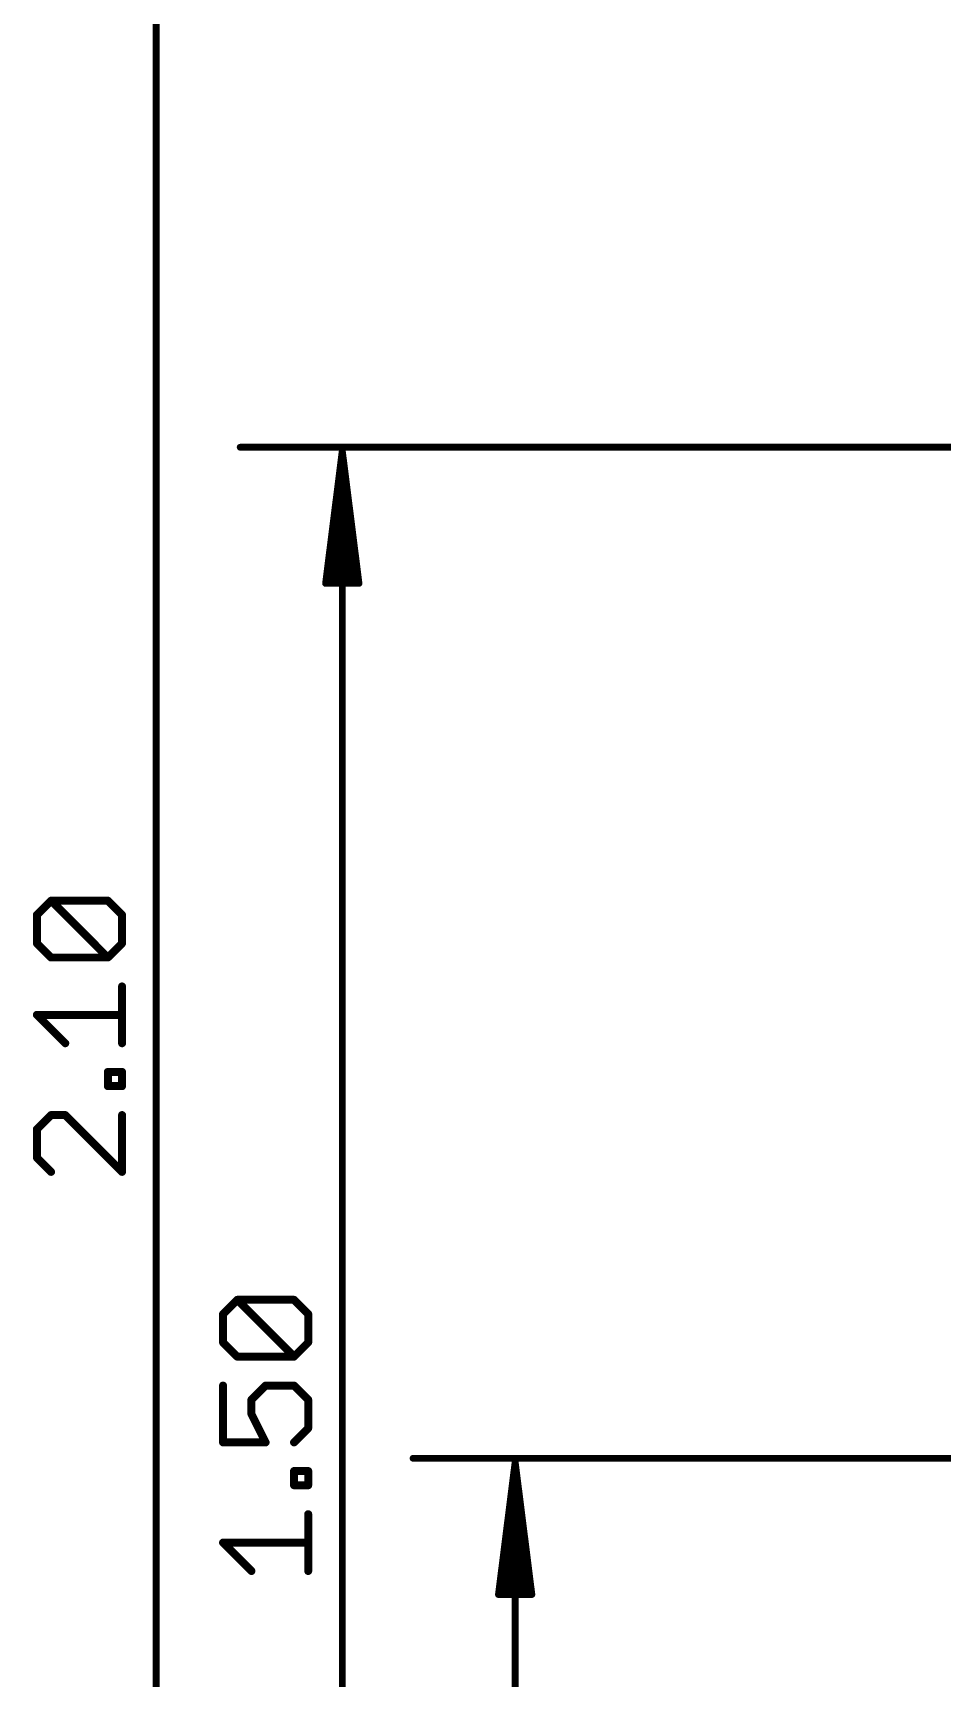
# Model space of a CAD drawing. Extents: x -17.8 to 79, y -18.3 to 67.8.
# Drawn here: x -17.85 to -0.48, y 14.6 to 46.01 of the extents above; entities that cross this region are included whole.
import ezdxf

# ---------------------------------------------------------------- set-up
doc = ezdxf.new("R2010")
doc.units = 0
doc.layers.add('47', color=53, linetype='CONTINUOUS')

msp = doc.modelspace()

# ---------------------------------------------------------------- linework, layer by layer
at = {"layer": '47'}
for points, const_width in [([(-15.494, 0.065), (-15.494, 53.275)], 0.13), ([(4.318, 38.1), (-13.888, 38.1)], 0.13), ([(-11.938, 38.035), (-12.2572, 35.5)], 0.13), ([(-11.938, 38.035), (-12.198, 35.5)], 0.13), ([(-11.938, 38.035), (-12.068, 35.5)], 0.13), ([(-11.938, 0.065), (-11.938, 38.035)], 0.13), ([(-11.6188, 35.5), (-11.938, 38.035)], 0.13), ([(-11.808, 35.5), (-11.938, 38.035)], 0.13), ([(-11.678, 35.5), (-11.938, 38.035)], 0.13), ([(-12.2572, 35.5), (-11.6188, 35.5)], 0.13), ([(-17.7717, 29.1712), (-17.5005, 29.4424)], 0.1524), ([(-17.7717, 28.6289), (-17.7717, 29.1712)], 0.1524), ([(-17.5005, 29.4424), (-16.4159, 29.4424)], 0.1524), ([(-16.4159, 28.3577), (-17.5005, 29.4424)], 0.1524), ([(-16.4159, 29.4424), (-16.1447, 29.1712)], 0.1524), ([(-16.1447, 29.1712), (-16.1447, 28.6289)], 0.1524), ([(-17.5005, 28.3577), (-17.7717, 28.6289)], 0.1524), ([(-16.1447, 28.6289), (-16.4159, 28.3577)], 0.1524), ([(-16.4159, 28.3577), (-17.5005, 28.3577)], 0.1524), ([(-16.1447, 26.7205), (-16.1447, 27.8052)], 0.1524), ([(-17.2294, 26.7205), (-17.7717, 27.2629)], 0.1524), ([(-17.7717, 27.2629), (-16.1447, 27.2629)], 0.1524), ([(-16.4159, 25.902), (-16.4159, 26.1731)], 0.1524), ([(-16.4159, 26.1731), (-16.1447, 26.1731)], 0.1524), ([(-16.1447, 26.1731), (-16.1447, 25.902)], 0.1524), ([(-16.1447, 25.902), (-16.4159, 25.902)], 0.1524), ([(-17.5005, 25.3495), (-17.7717, 25.0783)], 0.1524), ([(-17.7717, 25.0783), (-17.7717, 24.536)], 0.1524), ([(-17.2294, 25.3495), (-17.5005, 25.3495)], 0.1524), ([(-16.1447, 24.2648), (-17.2294, 25.3495)], 0.1524), ([(-16.1447, 25.3495), (-16.1447, 24.2648)], 0.1524), ([(-17.7717, 24.536), (-17.5005, 24.2648)], 0.1524), ([(-14.2157, 21.5512), (-13.9445, 21.8224)], 0.1524), ([(-13.9445, 21.8224), (-12.8599, 21.8224)], 0.1524), ([(-12.8599, 20.7377), (-13.9445, 21.8224)], 0.1524), ([(-12.8599, 21.8224), (-12.5887, 21.5512)], 0.1524), ([(-14.2157, 21.0089), (-14.2157, 21.5512)], 0.1524), ([(-12.5887, 21.5512), (-12.5887, 21.0089)], 0.1524), ([(-13.9445, 20.7377), (-14.2157, 21.0089)], 0.1524), ([(-12.5887, 21.0089), (-12.8599, 20.7377)], 0.1524), ([(-12.8599, 20.7377), (-13.9445, 20.7377)], 0.1524), ([(-14.2157, 20.1852), (-14.2157, 19.1005)], 0.1524), ([(-13.6734, 19.914), (-13.4022, 20.1852)], 0.1524), ([(-13.4022, 20.1852), (-12.8599, 20.1852)], 0.1524), ([(-12.8599, 20.1852), (-12.5887, 19.914)], 0.1524), ([(-13.6734, 19.6429), (-13.6734, 19.914)], 0.1524), ([(-12.5887, 19.914), (-12.5887, 19.3717)], 0.1524), ([(-13.4022, 19.1005), (-13.6734, 19.6429)], 0.1524), ([(-14.2157, 19.1005), (-13.4022, 19.1005)], 0.1524), ([(-12.5887, 19.3717), (-12.8599, 19.1005)], 0.1524), ([(4.191, 18.796), (-10.586, 18.796)], 0.13), ([(-12.8599, 18.282), (-12.8599, 18.5531)], 0.1524), ([(-12.8599, 18.5531), (-12.5887, 18.5531)], 0.1524), ([(-12.5887, 18.5531), (-12.5887, 18.282)], 0.1524), ([(-8.636, 18.731), (-8.9552, 16.196)], 0.13), ([(-8.636, 18.731), (-8.896, 16.196)], 0.13), ([(-8.636, 18.731), (-8.766, 16.196)], 0.13), ([(-8.636, 0.065), (-8.636, 18.731)], 0.13), ([(-8.3168, 16.196), (-8.636, 18.731)], 0.13), ([(-8.506, 16.196), (-8.636, 18.731)], 0.13), ([(-8.376, 16.196), (-8.636, 18.731)], 0.13), ([(-12.5887, 18.282), (-12.8599, 18.282)], 0.1524), ([(-12.5887, 16.6448), (-12.5887, 17.7295)], 0.1524), ([(-13.6734, 16.6448), (-14.2157, 17.1871)], 0.1524), ([(-14.2157, 17.1871), (-12.5887, 17.1871)], 0.1524), ([(-8.9552, 16.196), (-8.3168, 16.196)], 0.13)]:
    msp.add_lwpolyline(points, dxfattribs=dict(at, const_width=const_width))
for points, const_width in [([(-13.888, 38.1325, 1), (-13.888, 38.0675)], 0.065), ([(-11.9055, 38.035, 1), (-11.9705, 38.035)], 0.065), ([(-11.9058, 38.0391, 1), (-11.9702, 38.0309)], 0.065), ([(-11.9055, 38.0333, 1), (-11.9705, 38.0367)], 0.065), ([(-11.9055, 38.0367, 1), (-11.9705, 38.0333)], 0.065), ([(-11.9057, 38.0383, 1), (-11.9703, 38.0317)], 0.065), ([(-11.9057, 38.0317, 1), (-11.9703, 38.0383)], 0.065), ([(-11.9058, 38.0309, 1), (-11.9702, 38.0391)], 0.065), ([(-12.2895, 35.5041, 1), (-12.225, 35.4959)], 0.065), ([(-12.2572, 35.5325, 1), (-12.2572, 35.4675)], 0.065), ([(-12.2303, 35.5033, 1), (-12.1657, 35.4967)], 0.065), ([(-12.1005, 35.5017, 1), (-12.0355, 35.4983)], 0.065), ([(-11.8405, 35.4983, 1), (-11.7755, 35.5017)], 0.065), ([(-11.7103, 35.4967, 1), (-11.6457, 35.5033)], 0.065), ([(-11.651, 35.4959, 1), (-11.5865, 35.5041)], 0.065), ([(-11.6188, 35.4675, 1), (-11.6188, 35.5325)], 0.065), ([(-17.7336, 29.1712, 1), (-17.8098, 29.1712)], 0.0762), ([(-17.7986, 29.1981, 1), (-17.7447, 29.1443)], 0.0762), ([(-17.4736, 29.4693, 1), (-17.5275, 29.4154)], 0.0762), ([(-17.5005, 29.4805, 1), (-17.5005, 29.4043)], 0.0762), ([(-17.4736, 29.4154, 1), (-17.5275, 29.4693)], 0.0762), ([(-16.3889, 29.4693, 1), (-16.4428, 29.4154)], 0.0762), ([(-16.4159, 29.4043, 1), (-16.4159, 29.4805)], 0.0762), ([(-16.1066, 29.1712, 1), (-16.1828, 29.1712)], 0.0762), ([(-16.1716, 29.1443, 1), (-16.1178, 29.1981)], 0.0762), ([(-17.7447, 28.6558, 1), (-17.7986, 28.6019)], 0.0762), ([(-17.8098, 28.6289, 1), (-17.7336, 28.6289)], 0.0762), ([(-16.1828, 28.6289, 1), (-16.1066, 28.6289)], 0.0762), ([(-16.1178, 28.6019, 1), (-16.1716, 28.6558)], 0.0762), ([(-17.5005, 28.3958, 1), (-17.5005, 28.3196)], 0.0762), ([(-17.5275, 28.3308, 1), (-17.4736, 28.3846)], 0.0762), ([(-16.4428, 28.3846, 1), (-16.3889, 28.3308)], 0.0762), ([(-16.4428, 28.3308, 1), (-16.3889, 28.3846)], 0.0762), ([(-16.4159, 28.3196, 1), (-16.4159, 28.3958)], 0.0762), ([(-16.1066, 27.8052, 1), (-16.1828, 27.8052)], 0.0762), ([(-17.7447, 27.2898, 1), (-17.7986, 27.2359)], 0.0762), ([(-17.7717, 27.301, 1), (-17.7717, 27.2248)], 0.0762), ([(-16.1447, 27.2248, 1), (-16.1447, 27.301)], 0.0762), ([(-17.2563, 26.6936, 1), (-17.2024, 26.7475)], 0.0762), ([(-16.1828, 26.7205, 1), (-16.1066, 26.7205)], 0.0762), ([(-16.3778, 26.1731, 1), (-16.454, 26.1731)], 0.0762), ([(-16.4159, 26.2112, 1), (-16.4159, 26.135)], 0.0762), ([(-16.1066, 26.1731, 1), (-16.1828, 26.1731)], 0.0762), ([(-16.1447, 26.135, 1), (-16.1447, 26.2112)], 0.0762), ([(-16.4159, 25.9401, 1), (-16.4159, 25.8639)], 0.0762), ([(-16.454, 25.902, 1), (-16.3778, 25.902)], 0.0762), ([(-16.1828, 25.902, 1), (-16.1066, 25.902)], 0.0762), ([(-16.1447, 25.8639, 1), (-16.1447, 25.9401)], 0.0762), ([(-17.7336, 25.0783, 1), (-17.8098, 25.0783)], 0.0762), ([(-17.7986, 25.1052, 1), (-17.7447, 25.0514)], 0.0762), ([(-17.5005, 25.3876, 1), (-17.5005, 25.3114)], 0.0762), ([(-17.4736, 25.3225, 1), (-17.5275, 25.3764)], 0.0762), ([(-17.2024, 25.3764, 1), (-17.2563, 25.3225)], 0.0762), ([(-17.2294, 25.3114, 1), (-17.2294, 25.3876)], 0.0762), ([(-16.1066, 25.3495, 1), (-16.1828, 25.3495)], 0.0762), ([(-17.7447, 24.5629, 1), (-17.7986, 24.509)], 0.0762), ([(-17.8098, 24.536, 1), (-17.7336, 24.536)], 0.0762), ([(-17.5275, 24.2379, 1), (-17.4736, 24.2918)], 0.0762), ([(-16.1828, 24.2648, 1), (-16.1066, 24.2648)], 0.0762), ([(-16.1716, 24.2379, 1), (-16.1178, 24.2918)], 0.0762), ([(-13.9176, 21.8493, 1), (-13.9715, 21.7954)], 0.0762), ([(-13.9445, 21.8605, 1), (-13.9445, 21.7843)], 0.0762), ([(-13.9176, 21.7954, 1), (-13.9715, 21.8493)], 0.0762), ([(-12.8329, 21.8493, 1), (-12.8868, 21.7954)], 0.0762), ([(-12.8599, 21.7843, 1), (-12.8599, 21.8605)], 0.0762), ([(-14.1776, 21.5512, 1), (-14.2538, 21.5512)], 0.0762), ([(-14.2426, 21.5781, 1), (-14.1887, 21.5243)], 0.0762), ([(-12.5506, 21.5512, 1), (-12.6268, 21.5512)], 0.0762), ([(-12.6156, 21.5243, 1), (-12.5618, 21.5781)], 0.0762), ([(-14.1887, 21.0358, 1), (-14.2426, 20.9819)], 0.0762), ([(-14.2538, 21.0089, 1), (-14.1776, 21.0089)], 0.0762), ([(-12.6268, 21.0089, 1), (-12.5506, 21.0089)], 0.0762), ([(-12.5618, 20.9819, 1), (-12.6156, 21.0358)], 0.0762), ([(-13.9445, 20.7758, 1), (-13.9445, 20.6996)], 0.0762), ([(-13.9715, 20.7108, 1), (-13.9176, 20.7646)], 0.0762), ([(-12.8868, 20.7646, 1), (-12.8329, 20.7108)], 0.0762), ([(-12.8868, 20.7108, 1), (-12.8329, 20.7646)], 0.0762), ([(-12.8599, 20.6996, 1), (-12.8599, 20.7758)], 0.0762), ([(-14.1776, 20.1852, 1), (-14.2538, 20.1852)], 0.0762), ([(-13.4022, 20.2233, 1), (-13.4022, 20.1471)], 0.0762), ([(-13.3753, 20.1583, 1), (-13.4291, 20.2121)], 0.0762), ([(-12.8329, 20.2121, 1), (-12.8868, 20.1583)], 0.0762), ([(-12.8599, 20.1471, 1), (-12.8599, 20.2233)], 0.0762), ([(-13.6353, 19.914, 1), (-13.7115, 19.914)], 0.0762), ([(-13.7003, 19.941, 1), (-13.6464, 19.8871)], 0.0762), ([(-12.5506, 19.914, 1), (-12.6268, 19.914)], 0.0762), ([(-12.6156, 19.8871, 1), (-12.5618, 19.941)], 0.0762), ([(-13.7115, 19.6429, 1), (-13.6353, 19.6429)], 0.0762), ([(-13.6393, 19.6599, 1), (-13.7074, 19.6258)], 0.0762), ([(-14.2157, 19.1386, 1), (-14.2157, 19.0624)], 0.0762), ([(-13.4022, 19.0624, 1), (-13.4022, 19.1386)], 0.0762), ([(-12.8868, 19.1275, 1), (-12.8329, 19.0736)], 0.0762), ([(-12.6268, 19.3717, 1), (-12.5506, 19.3717)], 0.0762), ([(-12.5618, 19.3448, 1), (-12.6156, 19.3986)], 0.0762), ([(-14.2538, 19.1005, 1), (-14.1776, 19.1005)], 0.0762), ([(-13.4363, 19.0835, 1), (-13.3681, 19.1176)], 0.0762), ([(-10.586, 18.8285, 1), (-10.586, 18.7635)], 0.065), ([(-12.8218, 18.5531, 1), (-12.898, 18.5531)], 0.0762), ([(-12.8599, 18.5912, 1), (-12.8599, 18.515)], 0.0762), ([(-12.5506, 18.5531, 1), (-12.6268, 18.5531)], 0.0762), ([(-12.5887, 18.515, 1), (-12.5887, 18.5912)], 0.0762), ([(-8.6035, 18.731, 1), (-8.6685, 18.731)], 0.065), ([(-8.6038, 18.7351, 1), (-8.6682, 18.7269)], 0.065), ([(-8.6035, 18.7293, 1), (-8.6685, 18.7327)], 0.065), ([(-8.6035, 18.7327, 1), (-8.6685, 18.7293)], 0.065), ([(-8.6037, 18.7343, 1), (-8.6683, 18.7277)], 0.065), ([(-8.6037, 18.7277, 1), (-8.6683, 18.7343)], 0.065), ([(-8.6038, 18.7269, 1), (-8.6682, 18.7351)], 0.065), ([(-12.8599, 18.3201, 1), (-12.8599, 18.2439)], 0.0762), ([(-12.898, 18.282, 1), (-12.8218, 18.282)], 0.0762), ([(-12.6268, 18.282, 1), (-12.5506, 18.282)], 0.0762), ([(-12.5887, 18.2439, 1), (-12.5887, 18.3201)], 0.0762), ([(-12.5506, 17.7295, 1), (-12.6268, 17.7295)], 0.0762), ([(-14.1887, 17.2141, 1), (-14.2426, 17.1602)], 0.0762), ([(-14.2157, 17.2252, 1), (-14.2157, 17.149)], 0.0762), ([(-12.5887, 17.149, 1), (-12.5887, 17.2252)], 0.0762), ([(-13.7003, 16.6179, 1), (-13.6464, 16.6718)], 0.0762), ([(-12.6268, 16.6448, 1), (-12.5506, 16.6448)], 0.0762), ([(-8.9875, 16.2001, 1), (-8.923, 16.1919)], 0.065), ([(-8.9552, 16.2285, 1), (-8.9552, 16.1635)], 0.065), ([(-8.9283, 16.1993, 1), (-8.8637, 16.1927)], 0.065), ([(-8.7985, 16.1977, 1), (-8.7335, 16.1943)], 0.065), ([(-8.5385, 16.1943, 1), (-8.4735, 16.1977)], 0.065), ([(-8.4083, 16.1927, 1), (-8.3437, 16.1993)], 0.065), ([(-8.349, 16.1919, 1), (-8.2845, 16.2001)], 0.065), ([(-8.3168, 16.1635, 1), (-8.3168, 16.2285)], 0.065)]:
    msp.add_lwpolyline(points, format="xyb", dxfattribs=dict(at, const_width=const_width))

doc.saveas('drawing.dxf')
